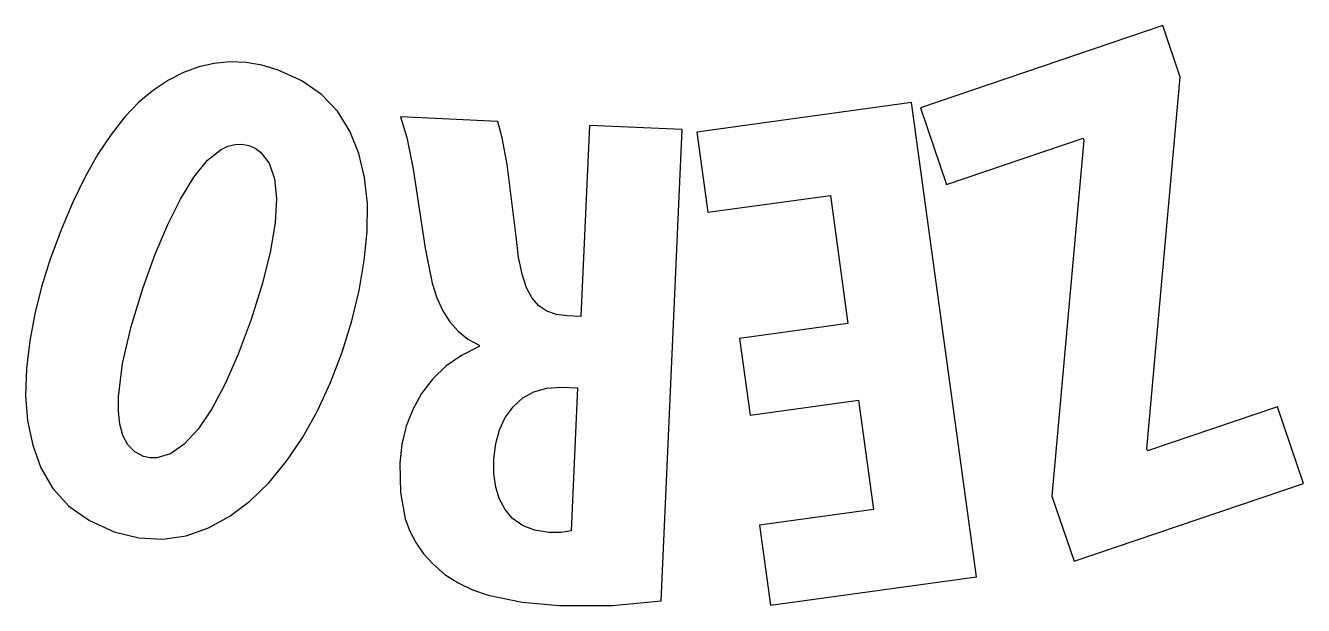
# Model space of a CAD drawing. Extents: x -46.48 to -39.27, y 94.33 to 97.6.
import ezdxf

# ---------------------------------------------------------------- set-up
doc = ezdxf.new("R2010")
doc.units = 0
doc.layers.add('LAYER_1', color=18, linetype='CONTINUOUS')

msp = doc.modelspace()

# ---------------------------------------------------------------- linework, layer by layer
at = {"layer": 'LAYER_1'}
for points in [[(-40.0653, 97.5992), (-41.4301, 97.135), (-41.2832, 96.7031), (-40.5136, 96.9649), (-40.5097, 96.9535), (-40.6896, 94.9455), (-40.5646, 94.578), (-39.2718, 95.0177), (-39.4187, 95.4496), (-40.1507, 95.2006), (-40.1546, 95.212), (-39.966, 97.3075)], [(-45.9756, 94.7437), (-45.8358, 94.7108), (-45.7007, 94.7036), (-45.5702, 94.722), (-45.4442, 94.7661), (-45.324, 94.8323), (-45.2106, 94.917), (-45.104, 95.0202), (-45.0043, 95.142), (-44.9125, 95.2789), (-44.8298, 95.4271), (-44.7561, 95.5868), (-44.6914, 95.758), (-44.6368, 95.9338), (-44.5949, 96.1058), (-44.5659, 96.274), (-44.5498, 96.4384), (-44.5485, 96.5956), (-44.5644, 96.7424), (-44.5973, 96.8786), (-44.6472, 97.0043), (-44.7163, 97.1162), (-44.8068, 97.2108), (-44.9185, 97.2882), (-45.0515, 97.3484), (-45.143, 97.3755), (-45.2335, 97.3907), (-45.3229, 97.3943), (-45.4113, 97.386), (-45.4986, 97.366), (-45.5849, 97.3342), (-45.67, 97.2907), (-45.7541, 97.2354), (-45.8364, 97.1669), (-45.916, 97.0836), (-45.993, 96.9857), (-46.0674, 96.8731), (-46.1391, 96.7459), (-46.2082, 96.6039), (-46.2746, 96.4472), (-46.3385, 96.2758), (-46.3858, 96.1258), (-46.4235, 95.9741), (-46.4516, 95.8207), (-46.47, 95.6657), (-46.4752, 95.5137), (-46.4633, 95.3695), (-46.4344, 95.2331), (-46.3885, 95.1045), (-46.3219, 94.9884), (-46.2308, 94.8896), (-46.1154, 94.808)], [(-42.3913, 95.4024), (-41.7801, 95.4864), (-41.6956, 94.8707), (-42.3385, 94.7824), (-42.2764, 94.3305), (-41.1141, 94.4901), (-41.4814, 97.1645), (-42.6913, 96.9983), (-42.6293, 96.5464), (-41.9387, 96.6412), (-41.8395, 95.9184), (-42.4506, 95.8345)], [(-42.7731, 97.0122), (-43.2968, 97.0358), (-43.3453, 95.9593), (-43.4214, 95.9627), (-43.4828, 95.9694), (-43.5363, 95.9882), (-43.5819, 96.019), (-43.6197, 96.0618), (-43.6507, 96.1202), (-43.6762, 96.1975), (-43.6961, 96.2936), (-43.7104, 96.4088), (-43.7613, 96.8166), (-43.7891, 96.9666), (-43.8135, 97.059), (-44.3613, 97.0837), (-44.3267, 96.9675), (-44.2899, 96.7887), (-44.2223, 96.3436), (-44.1838, 96.1469), (-44.1564, 96.064), (-44.1235, 95.9914), (-44.084, 95.9286), (-44.0366, 95.8752), (-43.9814, 95.8313), (-43.9184, 95.7968), (-43.9188, 95.7888), (-44.0183, 95.7386), (-44.1055, 95.6779), (-44.1803, 95.6066), (-44.2426, 95.5248), (-44.2924, 95.4349), (-44.3294, 95.3393), (-44.3536, 95.2381), (-44.365, 95.1312), (-44.3624, 94.966), (-44.3346, 94.8174), (-44.3097, 94.7488), (-44.2753, 94.6833), (-44.2316, 94.6208), (-44.1783, 94.5614), (-44.1109, 94.5043), (-44.0366, 94.4562), (-43.9554, 94.4172), (-43.8675, 94.3872), (-43.676, 94.3473), (-43.4669, 94.3291), (-43.1668, 94.3297), (-42.8927, 94.3554)], [(-45.8097, 95.1691), (-45.8593, 95.1959), (-45.8982, 95.235), (-45.9262, 95.2866), (-45.9435, 95.3505), (-45.9516, 95.4245), (-45.9517, 95.5063), (-45.9285, 95.693), (-45.8799, 95.9013), (-45.8116, 96.122), (-45.7437, 96.3101), (-45.6735, 96.4764), (-45.6011, 96.6211), (-45.5265, 96.744), (-45.4503, 96.8393), (-45.3734, 96.9009), (-45.3347, 96.9191), (-45.2958, 96.9288), (-45.2566, 96.9301), (-45.2173, 96.923), (-45.1818, 96.907), (-45.1508, 96.8849), (-45.1027, 96.8223), (-45.0728, 96.7353), (-45.0613, 96.6239), (-45.0685, 96.4885), (-45.0947, 96.3295), (-45.1399, 96.147), (-45.2042, 95.9408), (-45.2762, 95.7464), (-45.35, 95.5787), (-45.4256, 95.4378), (-45.5031, 95.3235), (-45.581, 95.2382), (-45.6581, 95.184), (-45.7343, 95.161), (-45.7721, 95.1611)], [(-43.3997, 94.7507), (-43.4564, 94.7407), (-43.5246, 94.7403), (-43.6058, 94.7546), (-43.6742, 94.7809), (-43.7296, 94.8191), (-43.7722, 94.8693), (-43.8033, 94.9292), (-43.8241, 94.9969), (-43.8347, 95.0724), (-43.8351, 95.1555), (-43.8249, 95.2419), (-43.8034, 95.3198), (-43.7708, 95.3892), (-43.727, 95.45), (-43.673, 95.4994), (-43.6098, 95.5341), (-43.5373, 95.5542), (-43.4556, 95.5597), (-43.3635, 95.5556)]]:
    msp.add_lwpolyline(points, close=True, dxfattribs=at)

doc.saveas('drawing.dxf')
